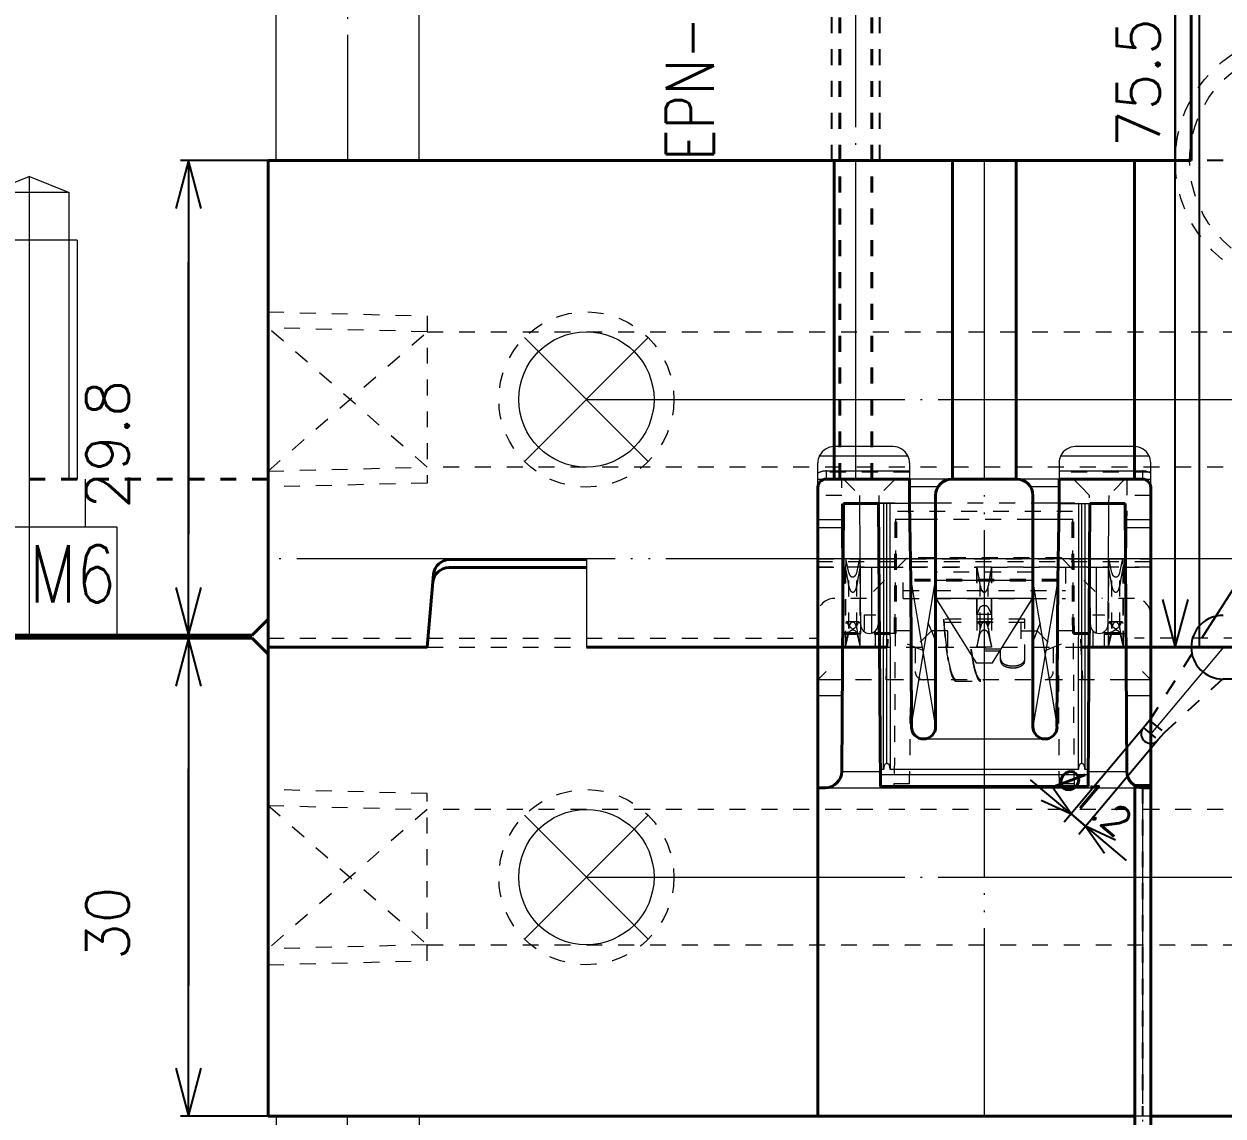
# Model space of a CAD drawing. Extents: x -178 to 604, y -587 to 345.
# Drawn here: x -80.3 to -5, y -430 to -361.4 of the extents above; entities that cross this region are included whole.
import ezdxf

# ---------------------------------------------------------------- set-up
doc = ezdxf.new("R2010")
doc.units = 0
doc.header["$MEASUREMENT"] = 0
for name, pattern in [('BORDER', [22, 20, -1, 0, -1]), ('DIVIDE', [23, 20, -1, 0, -1, 0, -1]), ('PHANTOM', [35, 30, -1, 1, -1, 1, -1]), ('STITCH', [2, 1, -1])]:
    doc.linetypes.add(name, pattern=pattern)
for name, color, linetype in [('1', 7, 'Continuous'), ('11', 7, 'Continuous'), ('12', 7, 'Continuous'), ('15', 7, 'Continuous'), ('20', 7, 'Continuous'), ('25', 7, 'Continuous'), ('3', 7, 'Continuous'), ('33', 7, 'Continuous'), ('4', 7, 'Continuous'), ('5', 7, 'Continuous'), ('6', 7, 'Continuous'), ('寸法線', 7, 'Continuous')]:
    doc.layers.add(name, color=color, linetype=linetype)
doc.styles.get("Standard").update_dxf_attribs({"font": 'txt', "bigfont": 'extfont'})
doc.dimstyles.new('VELDIM1', dxfattribs={"dimtxt": 2.69875, "dimasz": 3.000166, "dimexe": 0.5, "dimexo": 0.0625, "dimgap": 0.09, "dimtad": 0, "dimdec": 3, "dimdsep": 46, "dimtxsty": 'Standard', "dimcen": 0.09, "dimdle": 2, "dimadec": 0, "dimazin": 0, "dimtfac": 1, "dimtdec": 4, "dimtofl": 0, "dimtmove": 0, "dimatfit": 3, "dimfxl": 1, "dimtolj": 1, "dimtzin": 0, "dimarcsym": 0})
doc.dimstyles.new('VELDIM12', dxfattribs={"dimtxt": 1.799167, "dimasz": 2.00011, "dimexe": 0.666667, "dimexo": 0.0625, "dimgap": 0.09, "dimtad": 0, "dimdec": 3, "dimdsep": 46, "dimtxsty": 'Standard', "dimcen": 0.09, "dimdle": 3.333333, "dimadec": 0, "dimazin": 0, "dimtfac": 1, "dimtdec": 4, "dimtofl": 0, "dimtmove": 0, "dimatfit": 3, "dimfxl": 1, "dimtolj": 1, "dimtzin": 0, "dimarcsym": 0})
doc.dimstyles.new('VELDIM13', dxfattribs={"dimtxt": 2.69875, "dimasz": 3.000166, "dimexe": 1.25, "dimexo": 0.0625, "dimgap": 0.09, "dimtad": 0, "dimdec": 3, "dimdsep": 46, "dimtxsty": 'Standard', "dimcen": 0.09, "dimdle": 5, "dimadec": 0, "dimazin": 0, "dimtfac": 1, "dimtdec": 4, "dimtofl": 0, "dimtmove": 0, "dimatfit": 3, "dimfxl": 1, "dimtolj": 1, "dimtzin": 0, "dimarcsym": 0})
doc.dimstyles.new('VELDIM5', dxfattribs={"dimtxt": 2.69875, "dimasz": 3, "dimexe": 0.5, "dimexo": 0.0625, "dimgap": 0.09, "dimtad": 0, "dimdec": 3, "dimdsep": 46, "dimtxsty": 'Standard', "dimcen": 0.09, "dimdle": 3, "dimadec": 0, "dimazin": 0, "dimtfac": 1, "dimtdec": 4, "dimtofl": 0, "dimtmove": 0, "dimatfit": 3, "dimfxl": 1, "dimtolj": 1, "dimtzin": 0, "dimarcsym": 0})

# ---------------------------------------------------------------- blocks, each defined once
blk = doc.blocks.new('*D375')
at = {"color": 0}
for p, q in [((-10.005, -405.614), (-14.978, -411.542)), ((-9.085, -406.386), (-14.059, -412.313)), ((-14.55, -411.031), (-17.103, -408.888)), ((-14.55, -411.031), (-15.738, -409.335)), ((-16.426, -410.156), (-14.55, -411.031)), ((-13.631, -411.802), (-14.55, -411.031)), ((-14.55, -411.031), (-13.631, -411.802)), ((-14.55, -411.031), (-14.55, -411.031)), ((-13.631, -411.802), (-13.631, -411.802)), ((-13.631, -411.802), (-11.077, -413.945)), ((-11.754, -412.678), (-13.631, -411.802)), ((-13.631, -411.802), (-12.443, -413.499))]:
    blk.add_line(p, q, dxfattribs=at)
blk.add_text('%%c1.2', height=1.7992, rotation=320, dxfattribs=at).set_placement((-15.797, -409.135))
blk = doc.blocks.new('*D376')
at = {"color": 0}
for p, q in [((0.964, -388.543), (-1.135, -386.253)), ((-6.335, -400), (1.501, -387.7)), ((-1.998, -387.609), (0.964, -388.543)), ((-2.183, -399.955), (6.559, -391.944)), ((8.441, -394.288), (5.822, -392.619)), ((5.822, -392.619), (7.256, -395.375))]:
    blk.add_line(p, q, dxfattribs=at)
for start, end in [(49.23511, 57.5), (42.5, 50.76489)]:
    blk.add_arc((-12.089, -409.032), 24.293, start, end, dxfattribs=at)
blk.add_text('15%%d', height=2.6987, rotation=321.57456, dxfattribs=at).set_placement((0.366, -385.625))
blk = doc.blocks.new('CLUMP197')
at = {"layer": '6', "lineweight": 40}
for p, q in [((-24.699, -390.002), (-29.945, -390.002)), ((-24.699, -391.532), (-24.699, -390.002)), ((-22.04, -390.002), (-17.96, -390.002)), ((-10.055, -390.002), (-15.301, -390.002)), ((-15.301, -390.002), (-15.301, -391.532)), ((-30.455, -390.512), (-30.455, -409.382)), ((-9.545, -390.512), (-9.545, -409.382)), ((-28.849, -391.532), (-28.954, -408.368)), ((-28.849, -391.532), (-26.64, -391.532)), ((-26.64, -391.532), (-26.529, -409.299)), ((-24.699, -391.532), (-24.615, -396.34)), ((-23.06, -391.022), (-23.06, -405.568)), ((-16.94, -405.568), (-16.94, -391.022)), ((-15.3, -391.532), (-15.384, -396.34)), ((-13.36, -391.532), (-13.471, -409.299)), ((-13.36, -391.532), (-11.151, -391.532)), ((-11.151, -391.532), (-11.046, -408.368)), ((-24.615, -396.34), (-24.568, -405.572)), ((-15.385, -396.34), (-15.432, -405.572)), ((-29.974, -409.382), (-30.455, -409.382)), ((-26.529, -409.299), (-13.471, -409.299)), ((-9.545, -409.382), (-10.026, -409.382))]:
    blk.add_line(p, q, dxfattribs=at)
for centre, radius, start, end in [((-29.945, -390.512), 0.51, 90, 180), ((-22.04, -391.022), 1.02, 90, 180), ((-17.96, -391.022), 1.02, 0, 90), ((-10.055, -390.512), 0.51, 0, 90), ((-23.814, -405.568), 0.754, 180.29, 270), ((-23.814, -405.568), 0.754, 269.95309, 0), ((-16.186, -405.568), 0.754, 180, 270.06644), ((-16.185, -405.568), 0.754, 270, 359.71), ((-29.974, -408.362), 1.02, 270, 359.64), ((-10.026, -408.362), 1.02, 180.36, 270)]:
    blk.add_arc(centre, radius, start, end, dxfattribs=at)
blk = doc.blocks.new('CLUMP198')
at = {"layer": '4', "color": 4, "linetype": 'DIVIDE', "lineweight": 5}
for p, q in [((-30.352, -388.535), (-24.802, -388.535)), ((-15.198, -388.535), (-9.648, -388.535)), ((15.116, -388.396), (9.73, -388.396)), ((30.27, -388.396), (24.884, -388.396)), ((-29.945, -389.492), (-24.699, -389.492)), ((-29.945, -389.492), (-29.945, -390.002)), ((-15.301, -389.492), (-10.055, -389.492)), ((-10.055, -389.492), (-10.055, -390.002)), ((-24.699, -390.476), (-22.902, -390.476)), ((-17.098, -390.476), (-15.301, -390.476)), ((-26.12, -407.852), (-26.12, -391.532)), ((-13.88, -407.852), (-13.88, -391.532)), ((12.183, -391.022), (9.545, -391.022)), ((26.616, -391.022), (13.384, -391.022)), ((30.455, -391.022), (27.817, -391.022)), ((-28.944, -392.556), (-30.455, -392.556)), ((-9.545, -392.556), (-11.056, -392.556)), ((25.355, -395.459), (14.645, -395.459)), ((-27.061, -399.671), (-27.061, -395.536)), ((-12.939, -399.671), (-12.939, -395.536)), ((11.487, -397.499), (11.487, -396.703)), ((11.989, -397.499), (11.989, -396.703)), ((28.011, -397.499), (28.011, -396.703)), ((28.513, -397.499), (28.513, -396.703)), ((10.055, -397.636), (10.055, -402.089)), ((29.945, -397.636), (29.945, -402.089)), ((16.474, -399.029), (15.155, -400.348)), ((17.705, -399.029), (16.474, -399.029)), ((16.685, -399.539), (16.474, -399.029)), ((22.295, -399.029), (23.527, -399.029)), ((23.315, -399.539), (23.527, -399.029)), ((23.527, -399.029), (24.845, -400.347)), ((16.685, -399.539), (16.897, -400.049)), ((23.315, -399.539), (23.104, -400.049)), ((15.155, -400.559), (10.055, -400.559)), ((15.155, -400.348), (15.155, -402.089)), ((15.664, -400.559), (15.155, -400.348)), ((16.175, -400.771), (15.665, -400.559)), ((16.897, -400.049), (16.175, -400.771)), ((16.175, -402.599), (16.175, -400.771)), ((17.705, -400.049), (16.897, -400.049)), ((23.104, -400.049), (22.295, -400.049)), ((23.825, -400.77), (23.104, -400.049)), ((24.335, -400.558), (23.825, -400.77)), ((23.825, -400.77), (23.825, -402.599)), ((24.845, -400.347), (24.335, -400.558)), ((24.845, -400.347), (24.845, -402.089)), ((29.945, -400.559), (24.845, -400.559)), ((9.545, -402.599), (10.055, -402.089)), ((24.335, -402.089), (10.055, -402.089)), ((24.335, -402.089), (24.845, -402.089)), ((29.945, -402.089), (24.845, -402.089)), ((30.455, -402.599), (29.945, -402.089)), ((20.005, -402.701), (20.005, -402.599)), ((20.214, -402.701), (20.214, -402.599)), ((-28.925, -403.619), (-30.455, -403.619)), ((-9.545, -403.619), (-11.075, -403.619)), ((9.545, -403.619), (30.455, -403.619)), ((-23.814, -406.322), (-16.186, -406.322)), ((-28.954, -408.368), (-26.534, -408.368)), ((-13.467, -408.564), (-26.533, -408.564)), ((-13.466, -408.368), (-11.046, -408.368))]:
    blk.add_line(p, q, dxfattribs=at)
for centre, radius, start, end in [((-29.945, -390.512), 1.02, 90, 120), ((-10.055, -390.512), 1.02, 60, 90), ((15.479, -402.089), 0.324, 180, 235.02315), ((24.516, -402.087), 0.329, 304.52284, 359.67887), ((15.994, -401.353), 1.222, 235.02315, 250.75739), ((16.101, -401.046), 1.547, 250.75739, 261.74265), ((16.175, -400.538), 2.061, 261.74265, 270), ((23.816, -400.452), 2.147, 270.22942, 278.00409), ((23.899, -401.041), 1.552, 278.00409, 288.74604), ((23.999, -401.336), 1.24, 288.74604, 304.52284)]:
    blk.add_arc(centre, radius, start, end, dxfattribs=at)
blk = doc.blocks.new('CLUMP214')
at = {"layer": '11', "linetype": 'DIVIDE', "lineweight": 5}
for p, q in [((-83.5, -390), (-83.5, -393)), ((-76.5, -390), (-76.5, -393)), ((-85.5, -393), (-74.5, -393)), ((-85.5, -400), (-85.5, -393)), ((-74.5, -393), (-74.5, -400))]:
    blk.add_line(p, q, dxfattribs=at)
at = {"layer": '11', "color": 5, "linetype": 'BORDER', "lineweight": 5}
blk.add_line((-80, -400), (-80, -390), dxfattribs=at)
blk = doc.blocks.new('*D428')
at = {"color": 0}
for p, q in [((-70, -370), (-70.804, -373)), ((-65, -370), (-70.5, -370)), ((-70, -370), (-70, -376.347)), ((-70, -370), (-70, -393.453)), ((-70, -370), (-70, -372)), ((-69.196, -373), (-70, -370)), ((-70, -399.8), (-70, -376.347)), ((-70, -399.8), (-70, -393.453)), ((-70.804, -396.8), (-70, -399.8)), ((-70, -399.8), (-69.196, -396.8)), ((-70, -399.8), (-70, -397.8)), ((-70, -399.8), (-70, -399.8))]:
    blk.add_line(p, q, dxfattribs=at)
blk.add_text('29.8', height=2.6987, rotation=90, dxfattribs=at).set_placement((-73.741, -391.866))
blk = doc.blocks.new('*D552')
at = {"color": 0}
for p, q in [((-70, -400), (-70.804, -403)), ((-70, -400), (-70, -400)), ((-70, -400), (-70, -408.198)), ((-70, -400), (-70, -421.802)), ((-70, -400), (-70, -402)), ((-69.196, -403), (-70, -400)), ((-70, -430), (-70, -408.198)), ((-70, -430), (-70, -421.802)), ((-70.804, -427), (-70, -430)), ((-70, -430), (-69.196, -427)), ((-70, -430), (-70, -428)), ((-65, -430), (-70.5, -430))]:
    blk.add_line(p, q, dxfattribs=at)
blk.add_text('30', height=2.6987, rotation=90, dxfattribs=at).set_placement((-73.741, -420.214))
blk = doc.blocks.new('CLUMP415')
at = {"layer": '11', "linetype": 'STITCH', "lineweight": 13}
blk.add_circle((0, -370), 8, dxfattribs=at)
at = {"layer": '11', "color": 5, "linetype": 'STITCH', "lineweight": 5}
blk.add_circle((0, -370), 7.1, dxfattribs=at)
blk = doc.blocks.new('*D778')
at = {"color": 0}
for p, q in [((-8, -325), (-8.804, -328)), ((-8, -325), (-8, -325)), ((-8, -325), (-8, -359.252)), ((-8, -325), (-8, -370.748)), ((-8, -325), (-8, -328)), ((-7.196, -328), (-8, -325)), ((-8, -400.559), (-8, -359.252)), ((-8, -400.559), (-8, -370.748)), ((-8.804, -397.559), (-8, -400.559)), ((-8, -400.559), (-8, -397.559)), ((-8, -400.559), (-7.196, -397.559)), ((-8, -400.559), (-8, -400.559))]:
    blk.add_line(p, q, dxfattribs=at)
blk.add_text('75.56', height=2.6987, rotation=90, dxfattribs=at).set_placement((-8.976, -369.16))
blk = doc.blocks.new('CLUMP422')
at = {"layer": '11', "linetype": 'DIVIDE', "lineweight": 5}
for p, q in [((-80, -371), (-82.5, -372)), ((-80, -371), (-77.5, -372)), ((-77.5, -372), (-82.5, -372)), ((-83, -375), (-83, -390)), ((-77, -375), (-83, -375)), ((-77, -375), (-77, -390))]:
    blk.add_line(p, q, dxfattribs=at)
at = {"layer": '11', "color": 5, "linetype": 'BORDER', "lineweight": 5}
blk.add_line((-80, -390), (-80, -371), dxfattribs=at)
at = {"layer": '11', "color": 5, "linetype": 'DIVIDE', "lineweight": 5}
for p, q in [((-82.5, -390), (-82.5, -372)), ((-77.5, -390), (-77.5, -372))]:
    blk.add_line(p, q, dxfattribs=at)
blk = doc.blocks.new('CLUMP454')
at = {"layer": '12', "linetype": 'STITCH', "lineweight": 13}
for p, q in [((-55, -409.75), (-65, -409.5)), ((-65, -409.5), (-65, -410.5)), ((-55, -420.25), (-55, -409.75)), ((-65, -410.5), (-55, -419.25)), ((-65, -410.5), (-55, -410.75)), ((-55, -410.75), (-65, -419.5)), ((-55, -419.25), (-65, -419.5)), ((-65, -419.5), (-65, -420.5)), ((-65, -420.5), (-55, -420.25))]:
    blk.add_line(p, q, dxfattribs=at)
blk = doc.blocks.new('CLUMP453')
at = {"layer": '12', "linetype": 'STITCH', "lineweight": 13}
blk.add_blockref('CLUMP454', (0, 0), dxfattribs=at)
blk = doc.blocks.new('CLUMP455')
at = {"layer": '12', "color": 5, "linetype": 'BORDER', "lineweight": 5}
for p, q in [((-41.111, -418.889), (-48.889, -411.111)), ((-41.111, -411.111), (-48.889, -418.889))]:
    blk.add_line(p, q, dxfattribs=at)
at = {"layer": '12', "linetype": 'STITCH', "lineweight": 13}
blk.add_circle((-45, -415), 5.5, dxfattribs=at)
at = {"layer": '12', "lineweight": 13}
blk.add_circle((-45, -415), 4.25, dxfattribs=at)
blk = doc.blocks.new('CLUMP457')
at = {"layer": '11', "linetype": 'DIVIDE', "lineweight": 5}
for p, q in [((-67.5, -348.5), (-67.5, -340)), ((-52.5, -340), (-52.5, -348.5)), ((-52.5, -348.5), (-67.5, -348.5)), ((-64.5, -370), (-64.5, -348.5)), ((-55.5, -370), (-55.5, -348.5))]:
    blk.add_line(p, q, dxfattribs=at)
at = {"layer": '11', "color": 5, "linetype": 'BORDER', "lineweight": 5}
blk.add_line((-60, -340), (-60, -370), dxfattribs=at)
blk = doc.blocks.new('CLUMP458')
at = {"layer": '11', "linetype": 'DIVIDE', "lineweight": 5}
for p, q in [((-64.5, -430), (-64.5, -481.5)), ((-55.5, -430), (-55.5, -481.5)), ((-67.5, -481.5), (-67.5, -490)), ((-52.5, -481.5), (-67.5, -481.5)), ((-52.5, -490), (-52.5, -481.5))]:
    blk.add_line(p, q, dxfattribs=at)
at = {"layer": '11', "color": 5, "linetype": 'BORDER', "lineweight": 5}
blk.add_line((-60, -490), (-60, -430), dxfattribs=at)
blk = doc.blocks.new('CLUMP460')
at = {"layer": '12', "linetype": 'STITCH', "lineweight": 13}
for p, q in [((-65, -380.5), (-65, -379.5)), ((-65, -379.5), (-55, -379.75)), ((-55, -379.75), (-55, -390.25)), ((-55, -389.25), (-65, -380.5)), ((-55, -380.75), (-65, -380.5)), ((-65, -389.5), (-55, -380.75)), ((-65, -389.5), (-55, -389.25)), ((-65, -390.5), (-65, -389.5)), ((-55, -390.25), (-65, -390.5))]:
    blk.add_line(p, q, dxfattribs=at)
blk = doc.blocks.new('CLUMP459')
at = {"layer": '12', "linetype": 'STITCH', "lineweight": 13}
blk.add_blockref('CLUMP460', (0, 0), dxfattribs=at)
blk = doc.blocks.new('CLUMP461')
at = {"layer": '12', "color": 5, "linetype": 'BORDER', "lineweight": 5}
for p, q in [((-41.111, -381.111), (-48.889, -388.889)), ((-41.111, -388.889), (-48.889, -381.111))]:
    blk.add_line(p, q, dxfattribs=at)
at = {"layer": '12', "linetype": 'STITCH', "lineweight": 13}
blk.add_circle((-45, -385), 5.5, dxfattribs=at)
at = {"layer": '12', "lineweight": 13}
blk.add_circle((-45, -385), 4.25, dxfattribs=at)

msp = doc.modelspace()

# ---------------------------------------------------------------- linework, layer by layer
at = {"layer": '1', "color": 1, "linetype": 'DIVIDE', "lineweight": 13}
for p, q in [((-20, -370), (-20, -395)), ((-20, -395), (-65, -395)), ((0, -395), (-20, -395)), ((-20, -395), (-20, -430))]:
    msp.add_line(p, q, dxfattribs=at)
at = {"layer": '11', "lineweight": 25}
msp.add_line((-6.5, -325), (-6.5, -400.559), dxfattribs=at)
at = {"layer": '12', "linetype": 'STITCH', "lineweight": 13}
for p, q in [((-55, -380.75), (25, -380.75)), ((25, -389.25), (-55, -389.25)), ((23, -410.75), (-55, -410.75)), ((-55, -419.25), (23, -419.25))]:
    msp.add_line(p, q, dxfattribs=at)
at = {"layer": '12', "color": 5, "linetype": 'BORDER', "lineweight": 5}
for p, q in [((-45, -385), (22, -385)), ((-45, -415), (20, -415))]:
    msp.add_line(p, q, dxfattribs=at)
at = {"layer": '15', "color": 5, "linetype": 'BORDER', "lineweight": 5}
for p, q in [((-28.0702, -390.002), (-28.0702, -320)), ((-10.05, -409.2398), (-10.05, -530))]:
    msp.add_line(p, q, dxfattribs=at)
at = {"layer": '15', "linetype": 'STITCH', "lineweight": 40}
for p, q in [((-29.0702, -390.002), (-29.0702, -324)), ((-27.0702, -390.002), (-27.0702, -324))]:
    msp.add_line(p, q, dxfattribs=at)
at = {"layer": '15', "lineweight": 40}
msp.add_line((-29.0702, -390.002), (-27.0702, -390.002), dxfattribs=at)
at = {"layer": '15', "color": 5, "lineweight": 40}
for p, q in [((-9.545, -409.2398), (-10.545, -409.2398)), ((-10.545, -409.2398), (-10.545, -430)), ((-10.545, -430), (-10.545, -480)), ((-9.545, -430), (-9.545, -480))]:
    msp.add_line(p, q, dxfattribs=at)
at = {"layer": '20', "linetype": 'STITCH', "lineweight": 25}
for p, q in [((-29.5702, -370), (-29.5702, -341)), ((-26.5702, -370), (-26.5702, -341)), ((7, -370), (-7, -370))]:
    msp.add_line(p, q, dxfattribs=at)
at = {"layer": '20', "lineweight": 40}
for p, q in [((-7, -346.5), (-7, -370)), ((-66, -399.8), (-65, -398.8)), ((-123, -399.8), (-66, -399.8))]:
    msp.add_line(p, q, dxfattribs=at)
at = {"layer": '20', "linetype": 'STITCH', "lineweight": 40}
msp.add_line((-65, -390), (-115, -390), dxfattribs=at)
at = {"layer": '25', "lineweight": 40}
for p in [(-123, -400), (-65, -401)]:
    msp.add_line(p, (-66, -400), dxfattribs=at)
at = {"layer": '25', "linetype": 'STITCH', "lineweight": 13}
for p, q in [((-65, -400), (-30.455, -400)), ((10.055, -400), (-10.565, -400))]:
    msp.add_line(p, q, dxfattribs=at)
at = {"layer": '3', "lineweight": 13}
for p, q in [((-25.719, -387.962), (-29.435, -387.962)), ((-10.565, -387.962), (-14.281, -387.962)), ((-30.3517, -388.5348), (-30.3489, -388.529)), ((-24.8023, -388.5348), (-24.8051, -388.529)), ((-15.1977, -388.5348), (-15.1949, -388.529)), ((-9.6483, -388.5348), (-9.6511, -388.529)), ((-30.455, -390.512), (-30.455, -388.982)), ((-24.699, -388.982), (-24.699, -390.002)), ((-15.3007, -388.9591), (-15.3007, -390.002)), ((-9.545, -390.512), (-9.545, -388.982)), ((-22.04, -390.002), (-24.699, -390.002)), ((-15.3007, -390.002), (-17.96, -390.002)), ((-27.7622, -399.692), (-27.8135, -391.532)), ((-24.699, -391.532), (-26.6403, -391.532)), ((-26.324, -408.2362), (-26.308, -391.532)), ((-25.932, -391.532), (-25.916, -408.2362)), ((-24.699, -391.4996), (-23.06, -391.4996)), ((-16.94, -391.4996), (-15.3007, -391.4996)), ((-15.3007, -391.532), (-13.3597, -391.532)), ((-14.084, -408.2362), (-14.068, -391.532)), ((-13.692, -391.532), (-13.676, -408.2362)), ((-12.1865, -391.532), (-12.2378, -399.692)), ((-28.9413, -393.062), (-30.455, -393.062)), ((-28.8998, -399.667), (-28.9445, -392.5565)), ((-26.63, -393.1735), (-26.6709, -399.692)), ((-23.06, -392.5487), (-24.6815, -392.5487)), ((-15.3182, -392.5487), (-16.94, -392.5487)), ((-13.3291, -399.692), (-13.37, -393.1735)), ((-11.0555, -392.5565), (-11.1002, -399.667)), ((-9.545, -393.062), (-11.0587, -393.062)), ((-27.7917, -395), (-26.6414, -395)), ((-13.3586, -395), (-12.2083, -395)), ((-27.7883, -395.5359), (-26.6448, -395.5359)), ((-13.3552, -395.5359), (-12.2117, -395.5359)), ((-23.06, -396.3399), (-16.94, -396.3399)), ((-23.06, -397.4618), (-20.51, -401.5417)), ((-23.0489, -397.4796), (-16.9511, -397.4796)), ((-19.49, -401.5417), (-16.94, -397.4618)), ((-28.8996, -399.692), (-27.7622, -399.692)), ((-27.2199, -399.692), (-27.2132, -399.692)), ((-26.589, -399.692), (-26.6709, -399.692)), ((-13.3291, -399.692), (-13.411, -399.692)), ((-12.7868, -399.692), (-12.7801, -399.692)), ((-12.2378, -399.692), (-11.1004, -399.692)), ((-30.455, -400.559), (-28.9054, -400.559)), ((-11.0946, -400.559), (-9.545, -400.559)), ((-20.51, -401.5417), (-19.49, -401.5417)), ((-28.9182, -402.599), (-30.455, -402.599)), ((-9.545, -402.599), (-11.0818, -402.599)), ((-26.324, -408.2362), (-26.5353, -408.2362)), ((-26.1445, -407.855), (-26.1476, -407.8559)), ((-26.1261, -407.8522), (-26.1445, -407.855)), ((-26.12, -407.852), (-26.1261, -407.8522)), ((-26.12, -407.852), (-26.0943, -407.855)), ((-26.0943, -407.855), (-26.0912, -407.8558)), ((-14.084, -408.2362), (-25.916, -408.2362)), ((-13.8983, -407.8537), (-13.9107, -407.8568)), ((-13.8891, -407.8524), (-13.8983, -407.8537)), ((-13.8861, -407.8522), (-13.8891, -407.8524)), ((-13.88, -407.852), (-13.8861, -407.8522)), ((-13.88, -407.852), (-13.848, -407.8567)), ((-13.4647, -408.2362), (-13.676, -408.2362)), ((-13.4719, -409.382), (-13.4667, -408.5644)), ((-29.9744, -409.382), (-10.0256, -409.382)), ((-26.5281, -409.382), (-26.5286, -409.3101)), ((-25.6609, -409.382), (-25.66, -409.3017)), ((-14.3389, -409.382), (-14.3394, -409.3013))]:
    msp.add_line(p, q, dxfattribs=at)
for centre, radius, start, end in [((-29.435, -388.982), 1.02, 90, 153.630843), ((-25.7205, -388.9844), 1.0224, 26.450954, 89.918296), ((-14.281, -388.982), 1.02, 90, 153.630843), ((-10.5663, -388.9842), 1.0222, 26.444078, 89.925178), ((-29.435, -388.982), 1.02, 153.995228, 180), ((-25.719, -388.982), 1.02, 0, 26.004772), ((-14.281, -388.982), 1.02, 153.995228, 178.713686), ((-10.565, -388.982), 1.02, 0, 26.004772), ((-27.2198, -399.1462), 0.5458, 180.370687, 269.989313), ((-27.2133, -399.1462), 0.5458, 270.011266, 359.628734), ((-12.7867, -399.1462), 0.5458, 180.370687, 269.989313), ((-12.7802, -399.1462), 0.5458, 270.011266, 359.628734), ((-25.2897, -408.2523), 1.0344, 177.672611, 179.110861), ((-25.6617, -408.2371), 0.6621, 175.425798, 177.672611), ((-25.4684, -408.2526), 0.856, 161.583444, 175.425798), ((-26.0956, -408.0438), 0.195, 105.468905, 161.583444), ((-26.1403, -408.0382), 0.1889, 19.310308, 74.922835), ((-26.7401, -408.2484), 0.8244, 5.531607, 19.310308), ((-26.5999, -408.2348), 0.6836, 2.707016, 5.531607), ((-26.9614, -408.2519), 1.0455, 0.85996, 2.707016), ((-12.9723, -408.2535), 1.1118, 177.978714, 179.110862), ((-13.4255, -408.2375), 0.6583, 176.066918, 177.978714), ((-13.2182, -408.2517), 0.8661, 162.243027, 176.066918), ((-13.8516, -408.0489), 0.201, 107.080311, 162.243027), ((-13.904, -408.0431), 0.1946, 18.643258, 73.276622), ((-14.5121, -408.2483), 0.8363, 4.934519, 18.643258), ((-14.3644, -408.2355), 0.6882, 2.438649, 4.934519), ((-14.764, -408.2525), 1.0881, 0.85996, 2.438649)]:
    msp.add_arc(centre, radius, start, end, dxfattribs=at)
at = {"layer": '33', "linetype": 'STITCH', "lineweight": 13}
for p, q in [((-24.699, -389.5671), (-30.455, -389.5671)), ((-30.455, -390.002), (-29.945, -390.002)), ((-28.9445, -392.552), (-28.9605, -390.002)), ((-28.8367, -390.002), (-27.8167, -391.022)), ((-25.5966, -390.0022), (-26.6165, -391.022)), ((-9.545, -389.5671), (-15.3007, -389.5671)), ((-14.4034, -390.002), (-13.9291, -390.4765)), ((-11.1633, -390.002), (-12.1833, -391.022)), ((-11.0395, -390.002), (-11.0561, -392.6521)), ((-10.055, -390.002), (-9.545, -390.002)), ((-13.9291, -390.4765), (-13.3835, -391.022)), ((-28.9541, -391.022), (-30.455, -391.022)), ((-27.8135, -391.532), (-27.8167, -391.022)), ((-26.6165, -391.022), (-26.63, -393.1735)), ((-26.6195, -391.4996), (-24.699, -391.4996)), ((-23.06, -391.4996), (-16.94, -391.4996)), ((-15.3007, -391.4996), (-13.3805, -391.4996)), ((-13.37, -393.1735), (-13.3835, -391.022)), ((-12.1833, -391.022), (-12.1865, -391.532)), ((-9.545, -391.022), (-11.0459, -391.022)), ((-25.5987, -399.4923), (-25.5519, -392.042)), ((-14.4478, -392.042), (-25.5519, -392.042)), ((-14.401, -399.4927), (-14.4478, -392.042)), ((-24.6815, -392.5487), (-25.5551, -392.5487)), ((-16.94, -392.5487), (-23.06, -392.5487)), ((-14.4446, -392.5487), (-15.3182, -392.5487)), ((-30.455, -395), (-27.7917, -395)), ((-9.545, -395.204), (-30.455, -395.204)), ((-28.7087, -394.9786), (-28.7209, -395.7522)), ((-28.5131, -395.8842), (-28.7087, -394.9786)), ((-28.7087, -394.9786), (-27.815, -394.9786)), ((-28.0106, -395.8842), (-27.815, -394.9786)), ((-27.815, -394.9786), (-27.803, -395.7479)), ((-24.8454, -394.949), (-27.3954, -397.499)), ((-26.6414, -395), (-13.3586, -395)), ((-15.1552, -394.949), (-24.8457, -394.949)), ((-15.1554, -394.949), (-12.6054, -397.499)), ((-12.2083, -395), (-9.545, -395)), ((-12.1847, -394.9786), (-12.1969, -395.7522)), ((-11.9891, -395.8842), (-12.1847, -394.9786)), ((-12.1847, -394.9786), (-11.291, -394.9786)), ((-11.4866, -395.8842), (-11.291, -394.9786)), ((-11.291, -394.9786), (-11.2791, -395.7441)), ((-30.455, -395.5359), (-28.7209, -395.5359)), ((-9.545, -395.5406), (-30.455, -395.5406)), ((-28.721, -395.5359), (-28.721, -400.559)), ((-28.7209, -400.559), (-28.7209, -395.5358)), ((-28.5131, -399.3773), (-28.5131, -395.8842)), ((-28.0106, -399.3773), (-28.0106, -395.8842)), ((-27.803, -395.7522), (-27.803, -395.7479)), ((-27.803, -400.559), (-27.803, -395.769)), ((-27.8029, -395.5359), (-27.7883, -395.5359)), ((-27.8029, -395.5359), (-27.8029, -395.7322)), ((-27.8029, -400.559), (-27.8029, -395.7522)), ((-26.6448, -395.5359), (-20.4589, -395.5359)), ((-25.1, -395.5506), (-25.447, -395.5506)), ((-25.1, -397.499), (-25.1, -395.5506)), ((-16.94, -395.8511), (-23.06, -395.8511)), ((-20.459, -395.5359), (-20.459, -398.5003)), ((-20.4589, -398.4996), (-20.4589, -395.5359)), ((-19.541, -395.5359), (-13.3552, -395.5359)), ((-19.541, -398.4976), (-19.541, -395.5359)), ((-19.5409, -395.5359), (-19.5409, -398.5003)), ((-14.5538, -395.5506), (-14.9, -395.5506)), ((-14.9, -395.5506), (-14.9, -397.499)), ((-12.2117, -395.5359), (-12.1969, -395.5359)), ((-12.197, -395.7356), (-12.197, -395.5359)), ((-12.197, -395.7522), (-12.197, -399.743)), ((-11.9891, -399.3773), (-11.9891, -395.8842)), ((-11.9891, -395.8842), (-11.9342, -396.0241)), ((-11.5338, -396.0115), (-11.4866, -395.8842)), ((-11.4866, -399.3773), (-11.4866, -395.8842)), ((-11.2789, -395.7522), (-11.2791, -395.7441)), ((-11.2791, -400.559), (-11.2791, -395.7522)), ((-11.279, -395.5359), (-11.279, -400.559)), ((-11.2789, -395.5359), (-9.545, -395.5359)), ((-11.2789, -400.5349), (-11.2789, -395.5359)), ((-25.1, -396.989), (-14.9, -396.989)), ((-24.615, -396.3399), (-24.6918, -408.5644)), ((-20.2511, -399.3773), (-20.2511, -396.7026)), ((-19.7486, -399.3773), (-19.7486, -396.7026)), ((-15.3847, -396.3399), (-15.3044, -409.1232)), ((-27.3954, -397.499), (-29.435, -397.499)), ((-25.1, -397.499), (-14.9, -397.499)), ((-23.06, -397.4796), (-20.51, -401.5417)), ((-19.9388, -397.0879), (-19.9236, -397.078)), ((-19.9236, -397.078), (-19.8935, -397.0513)), ((-19.8935, -397.0513), (-19.8786, -397.0346)), ((-19.49, -401.5417), (-16.94, -397.4796)), ((-10.565, -397.499), (-12.6054, -397.499)), ((-11.6315, -397.0513), (-11.6166, -397.0346)), ((-27.5479, -398.519), (-26.8339, -398.519)), ((-27.5479, -398.519), (-27.5479, -400.559)), ((-26.8339, -400.559), (-26.8339, -398.519)), ((-20.4589, -398.5124), (-20.4543, -398.4849)), ((-20.4589, -398.5124), (-20.4589, -400.559)), ((-20.4543, -398.4849), (-20.2511, -398.052)), ((-20.4543, -398.4849), (-19.5454, -398.4849)), ((-20.2511, -398.052), (-20.2498, -398.0493)), ((-20.2498, -398.0493), (-20.247, -398.0442)), ((-20.247, -398.0442), (-20.2403, -398.0344)), ((-20.2403, -398.0344), (-20.2385, -398.032)), ((-20.2385, -398.032), (-20.1866, -397.9914)), ((-20.1866, -397.9914), (-20.1788, -397.9874)), ((-20.1788, -397.9874), (-20.1762, -397.9862)), ((-20.1762, -397.9862), (-20.1658, -397.9815)), ((-20.1658, -397.9815), (-20.1632, -397.9805)), ((-19.8391, -397.9794), (-19.834, -397.9815)), ((-19.834, -397.9815), (-19.8288, -397.9838)), ((-19.8288, -397.9838), (-19.8236, -397.9862)), ((-19.8236, -397.9862), (-19.8028, -397.9972)), ((-19.8028, -397.9972), (-19.7543, -398.0417)), ((-19.7543, -398.0417), (-19.7486, -398.052)), ((-19.5454, -398.4849), (-19.7486, -398.052)), ((-19.5409, -398.5124), (-19.5454, -398.4849)), ((-19.5409, -398.5124), (-19.5409, -400.559)), ((-13.1659, -398.519), (-12.4519, -398.519)), ((-13.1659, -400.559), (-13.1659, -398.519)), ((-12.4519, -400.559), (-12.4519, -398.519)), ((-28.6534, -398.958), (-28.721, -399.0695)), ((-27.8735, -398.9574), (-28.6506, -398.9574)), ((-28.638, -398.965), (-28.6503, -398.9575)), ((-28.5133, -399.1879), (-28.638, -398.965)), ((-28.0107, -399.1879), (-27.886, -398.965)), ((-27.886, -398.965), (-27.8516, -398.9719)), ((-27.8516, -398.9719), (-27.8136, -399.0425)), ((-27.8136, -399.0425), (-27.803, -399.0695)), ((-23.3154, -399.539), (-23.5267, -399.029)), ((-22.5496, -398.8021), (-22.4917, -399.5308)), ((-22.5495, -399.002), (-22.5495, -398.8021)), ((-17.4495, -398.8021), (-22.5495, -398.8021)), ((-17.4495, -399.002), (-22.5495, -399.002)), ((-22.2954, -400.559), (-22.2954, -399.029)), ((-20.3914, -398.958), (-20.459, -399.0695)), ((-19.6115, -398.9574), (-20.3886, -398.9574)), ((-20.376, -398.965), (-20.3883, -398.9575)), ((-20.2513, -399.1879), (-20.376, -398.965)), ((-19.7487, -399.1879), (-19.624, -398.965)), ((-19.624, -398.965), (-19.6018, -398.9606)), ((-19.6018, -398.9606), (-19.5857, -398.9768)), ((-19.5857, -398.9768), (-19.549, -399.0489)), ((-19.549, -399.0489), (-19.5437, -399.0624)), ((-19.5437, -399.0624), (-19.541, -399.0695)), ((-17.7054, -399.029), (-17.7054, -400.559)), ((-17.4495, -401.3991), (-17.4495, -398.8021)), ((-16.6854, -399.539), (-16.4742, -399.029)), ((-12.1294, -398.958), (-12.197, -399.0695)), ((-11.3495, -398.9574), (-12.1266, -398.9574)), ((-12.114, -398.965), (-12.1263, -398.9575)), ((-11.9893, -399.1879), (-12.114, -398.965)), ((-11.4867, -399.1879), (-11.362, -398.965)), ((-11.362, -398.965), (-11.3538, -398.9581)), ((-11.3538, -398.9581), (-11.3525, -398.9578)), ((-11.3525, -398.9578), (-11.3513, -398.9575)), ((-11.3513, -398.9575), (-11.3365, -398.9629)), ((-11.3365, -398.9629), (-11.3276, -398.9719)), ((-11.3276, -398.9719), (-11.3257, -398.9742)), ((-11.3257, -398.9742), (-11.3155, -398.9892)), ((-11.3155, -398.9892), (-11.3134, -398.9929)), ((-11.3134, -398.9929), (-11.3067, -399.0052)), ((-11.3067, -399.0052), (-11.2896, -399.0425)), ((-11.2896, -399.0425), (-11.287, -399.0489)), ((-11.287, -399.0489), (-11.279, -399.0695)), ((-28.721, -400.559), (-28.5133, -399.6864)), ((-28.0107, -399.6864), (-27.803, -400.559)), ((-25.6, -399.692), (-26.589, -399.692)), ((-25.5988, -399.4997), (-25.6592, -409.1232)), ((-25.5988, -399.4997), (-24.6349, -399.4997)), ((-23.3154, -399.539), (-24.3349, -400.5584)), ((-22.2954, -399.539), (-23.3154, -399.539)), ((-23.3154, -399.539), (-23.1042, -400.049)), ((-22.4917, -399.5308), (-22.4811, -399.6458)), ((-22.4811, -399.6458), (-22.4658, -399.8054)), ((-22.4658, -399.8054), (-22.4613, -399.8506)), ((-22.4613, -399.8506), (-22.4544, -399.9181)), ((-22.4544, -399.9181), (-22.289, -401.182)), ((-20.459, -400.559), (-20.2513, -399.6864)), ((-19.7487, -399.6864), (-19.541, -400.559)), ((-17.7054, -399.539), (-16.6854, -399.539)), ((-16.6854, -399.539), (-16.8967, -400.049)), ((-16.6854, -399.539), (-15.6649, -400.5595)), ((-15.3649, -399.4997), (-14.401, -399.4997)), ((-14.3394, -409.3013), (-14.401, -399.4997)), ((-13.411, -399.692), (-14.3998, -399.692)), ((-12.1971, -400.559), (-12.1971, -399.743)), ((-12.197, -400.559), (-11.9893, -399.6864)), ((-12.197, -400.559), (-12.197, -399.7614)), ((-12.1969, -399.7669), (-12.1969, -400.535)), ((-11.4867, -399.6864), (-11.279, -400.559)), ((-28.9054, -400.559), (-11.0946, -400.559)), ((-28.721, -400.5349), (-27.8029, -400.5349)), ((-28.7209, -400.5416), (-27.8029, -400.5416)), ((-26.1711, -402.599), (-26.0374, -400.049)), ((-24.8449, -400.3472), (-24.3349, -400.5584)), ((-24.3349, -400.5584), (-23.8249, -400.7697)), ((-24.3349, -400.5584), (-24.3349, -402.089)), ((-18.9795, -400.6787), (-20.824, -400.6787)), ((-20.824, -400.6787), (-20.7428, -401.213)), ((-20.824, -400.8145), (-20.824, -400.6787)), ((-20.459, -400.5349), (-19.5409, -400.5349)), ((-20.4589, -400.5416), (-19.5409, -400.5416)), ((-18.9795, -401.3991), (-18.9795, -400.6787)), ((-16.1749, -400.7708), (-15.6649, -400.559)), ((-15.6649, -400.559), (-15.6649, -402.089)), ((-15.6636, -400.559), (-15.1549, -400.3483)), ((-13.9626, -400.049), (-13.8289, -402.599)), ((-12.1971, -400.5416), (-11.2791, -400.5416)), ((-12.197, -400.5349), (-11.2789, -400.5349)), ((-22.289, -401.182), (-22.2796, -401.2372)), ((-22.2796, -401.2372), (-22.2732, -401.2737)), ((-22.2732, -401.2737), (-22.27, -401.2917)), ((-22.27, -401.2917), (-22.2668, -401.3097)), ((-22.2668, -401.3097), (-22.2604, -401.3454)), ((-22.2604, -401.3454), (-22.2506, -401.3982)), ((-22.2506, -401.3982), (-22.2473, -401.4157)), ((-22.2473, -401.4157), (-22.2239, -401.5349)), ((-22.2239, -401.5349), (-22.2205, -401.5516)), ((-18.9795, -400.8145), (-20.824, -400.8145)), ((-20.7428, -401.213), (-20.7402, -401.2279)), ((-20.7402, -401.2279), (-20.7324, -401.2724)), ((-20.7324, -401.2724), (-20.7298, -401.2871)), ((-18.9795, -401.276), (-18.9791, -401.2942)), ((-18.9791, -401.2942), (-18.9754, -401.3299)), ((-18.9754, -401.3299), (-18.9695, -401.3588)), ((-18.9695, -401.3588), (-18.945, -401.4253)), ((-18.945, -401.4253), (-18.9423, -401.4306)), ((-18.9423, -401.4306), (-18.9015, -401.493)), ((-17.4988, -401.572), (-17.4759, -401.528)), ((-17.4759, -401.528), (-17.4497, -401.4111)), ((-17.4589, -401.3563), (-17.4495, -401.276)), ((-17.4497, -401.4111), (-17.4495, -401.3991)), ((-30.455, -402.599), (-29.945, -402.089)), ((-22.2205, -401.5516), (-22.2171, -401.5681)), ((-9.545, -402.599), (-10.055, -402.089)), ((-11.0818, -402.599), (-28.9182, -402.599)), ((-21.993, -402.3411), (-21.9871, -402.3541)), ((-21.8348, -402.571), (-21.8081, -402.5868)), ((-21.8081, -402.5868), (-21.7564, -402.599)), ((-21.7564, -402.701), (-19.9995, -402.701)), ((-20.3681, -402.4926), (-20.3491, -402.5175)), ((-19.9995, -402.701), (-19.9995, -402.599)), ((-26.5353, -408.2362), (-26.5333, -408.5644)), ((-13.4647, -408.2362), (-13.4667, -408.5644)), ((-24.6953, -409.1232), (-24.6918, -408.5644)), ((-25.66, -409.3017), (-25.6592, -409.1232)), ((-25.6592, -409.1232), (-24.6953, -409.1232)), ((-15.3044, -409.1232), (-14.3405, -409.1232))]:
    msp.add_line(p, q, dxfattribs=at)
for centre, radius, start, end in [((-47.3192, -399.5166), 19.0196, 10.295838, 12.081567), ((-41.5132, -398.4619), 13.1186, 7.707086, 10.295838), ((-28.0933, -395.8029), 0.4276, 190.961666, 208.158243), ((-28.202, -395.8611), 0.3043, 208.158243, 232.146404), ((-28.2686, -395.9468), 0.1958, 232.146404, 304.789793), ((-28.3602, -395.8149), 0.3564, 304.789793, 348.782334), ((-15.0106, -398.4619), 13.1185, 169.704316, 172.292914), ((-9.2051, -399.5165), 19.019, 167.918645, 169.704316), ((-39.0566, -399.5165), 19.019, 10.295684, 12.081355), ((-33.2512, -398.4619), 13.1185, 7.707086, 10.295684), ((-6.7486, -398.4619), 13.1185, 169.704316, 172.292914), ((-0.9431, -399.5165), 19.019, 167.918645, 169.704316), ((-30.7946, -399.5165), 19.019, 10.295684, 12.081355), ((-24.9892, -398.4619), 13.1185, 7.707086, 10.295684), ((-11.7244, -395.8895), 0.2493, 212.690359, 260.350826), ((-11.7312, -395.9296), 0.2086, 260.350826, 315.99922), ((-11.8041, -395.8591), 0.31, 315.99922, 323.29443), ((-11.8418, -395.8311), 0.357, 323.29443, 329.632423), ((1.5134, -398.4619), 13.1185, 169.704316, 172.292914), ((7.3188, -399.5165), 19.019, 167.918645, 169.704316), ((-27.5522, -396.5696), 0.9701, 187.88374, 199.491548), ((-28.0581, -396.7486), 0.4334, 199.491548, 225.126216), ((-28.3926, -396.7948), 0.3508, 306.165976, 340.48291), ((-29.0795, -396.5513), 1.0796, 340.48291, 351.941969), ((-19.2242, -396.5604), 1.0367, 187.88374, 199.57155), ((-19.8543, -396.7844), 0.368, 199.57155, 231.740036), ((-20.2579, -396.7186), 0.4937, 320.202773, 341.077409), ((-20.6955, -396.5686), 0.9563, 341.077409, 351.941969), ((-10.9622, -396.5604), 1.0367, 187.88374, 199.57155), ((-11.5923, -396.7844), 0.368, 199.57155, 231.740036), ((-11.9959, -396.7186), 0.4937, 320.202773, 341.077409), ((-12.4335, -396.5686), 0.9563, 341.077409, 351.941969), ((-29.435, -398.519), 1.02, 90, 180), ((-28.2519, -396.9433), 0.1587, 225.126216, 260.813129), ((-28.2578, -396.9793), 0.1223, 260.813129, 306.165976), ((-19.9943, -396.9619), 0.1419, 231.740036, 262.793397), ((-19.9974, -396.9867), 0.1169, 262.793397, 300.059729), ((-11.7423, -396.9747), 0.1257, 231.740036, 278.693366), ((-11.7477, -396.9397), 0.1611, 278.693366, 316.148712), ((-10.565, -398.519), 1.02, 0, 90), ((-20.0004, -398.3736), 0.4255, 90.118256, 112.496785), ((-20.0004, -398.3792), 0.4311, 68.023953, 90.118256), ((-28.32, -399.1107), 0.2081, 201.771029, 227.659905), ((-27.4371, -399.5285), 1.0866, 160.131822, 172.001358), ((-27.555, -398.2712), 1.3439, 227.659905, 231.737367), ((-28.1792, -399.2603), 0.2975, 118.549949, 160.131822), ((-28.2536, -399.1236), 0.1418, 33.482726, 118.549949), ((-28.7983, -399.4838), 0.7949, 14.888111, 33.482726), ((-28.289, -399.0768), 0.2996, 307.817414, 338.228971), ((-28.7448, -399.4696), 0.7395, 11.028481, 14.888111), ((21.9503, -395.7389), 44.6194, 184.193936, 186.058411), ((-19.1751, -399.5285), 1.0866, 160.131822, 172.001358), ((-19.9172, -399.2603), 0.2975, 118.549949, 160.131822), ((-20.0023, -399.1039), 0.1194, 81.239523, 118.549949), ((-20.0067, -399.1323), 0.1481, 50.786303, 81.239523), ((-20.1488, -399.3064), 0.3729, 19.978468, 50.786303), ((-20.7326, -399.5186), 0.994, 8.175859, 19.978468), ((-11.7683, -399.0997), 0.2379, 201.77103, 231.478862), ((-10.9131, -399.5285), 1.0866, 160.131822, 172.001358), ((-11.6552, -399.2603), 0.2975, 118.549949, 160.131822), ((-10.2403, -397.1801), 2.6914, 231.478862, 234.164617), ((-11.7387, -399.1069), 0.1229, 86.976206, 118.549949), ((-11.7391, -399.1145), 0.1305, 57.15955, 86.976206), ((-11.8441, -399.2773), 0.3242, 19.947983, 57.15955), ((-11.765, -399.0768), 0.2996, 307.817414, 338.228971), ((-12.5345, -399.5278), 1.0586, 8.175859, 19.947983), ((-44.0246, -397.1915), 15.6647, 347.675593, 351.978911), ((-28.262, -399.7463), 0.2583, 13.392498, 166.607502), ((-28.8943, -399.9693), 0.8188, 45.188361, 51.737367), ((-28.2715, -399.3425), 0.0648, 225.188361, 296.920771), ((-28.6287, -398.6391), 0.8537, 296.920771, 307.817414), ((-29.0012, -399.5196), 1.0008, 8.175858, 11.028481), ((-12.4449, -397.1817), 15.7198, 188.028633, 192.316862), ((-39.1792, -396.5112), 19.1479, 347.869144, 349.629502), ((-33.3377, -397.5802), 13.2094, 349.629502, 352.181044), ((-20, -399.7463), 0.2583, 13.392498, 166.607502), ((-6.6621, -397.5802), 13.2094, 187.818956, 190.370498), ((-0.8205, -396.5112), 19.1479, 190.370498, 192.130856), ((-27.5007, -397.1914), 15.6648, 347.67555, 351.978907), ((-11.738, -399.7463), 0.2583, 13.392498, 166.607502), ((3.94, -377.5442), 26.9122, 234.164617, 234.289792), ((-11.7401, -399.3572), 0.0483, 234.289792, 296.920771), ((-12.1047, -398.6391), 0.8537, 296.920771, 307.817414), ((4.0161, -397.193), 15.6559, 188.020076, 192.321258), ((-11.2363, -399.2612), 11.2464, 186.058411, 193.446021), ((0.9082, -397.7976), 21.9407, 187.903294, 189.937616), ((-4.6932, -398.4384), 16.2877, 190.072823, 192.116131), ((-18.6432, -401.3975), 0.3364, 180.282704, 194.990288), ((-18.6531, -401.4001), 0.3261, 194.990288, 210.155838), ((-18.5384, -401.2013), 0.4658, 218.777154, 240.893839), ((-17.8079, -401.2719), 0.359, 305.951634, 346.402527), ((-23.8249, -402.089), 0.51, 179.998207, 270.001793), ((-13.678, -399.7993), 8.7204, 191.70307, 194.355717), ((-13.7975, -399.8735), 8.6129, 193.446021, 195.99581), ((-19.8711, -401.3843), 2.3277, 194.355717, 204.27059), ((-20.9697, -401.9295), 1.1519, 195.99581, 214.891419), ((-16.5847, -400.8625), 4.1812, 189.937616, 200.58293), ((-18.4841, -401.399), 2.1825, 192.116131, 207.277284), ((-18.5769, -401.3559), 0.4142, 210.155838, 240.367407), ((-18.322, -400.9078), 0.9296, 240.367407, 254.083435), ((-18.3326, -400.8317), 0.8888, 240.893839, 252.589377), ((-18.2143, -400.4543), 1.2843, 252.589377, 269.99153), ((-18.1817, -400.4157), 1.4414, 254.083435, 272.738404), ((-18.2143, -400.4561), 1.2825, 269.99153, 287.417707), ((-18.1606, -400.8574), 0.9992, 272.738404, 299.398495), ((-18.0731, -400.9063), 0.8107, 287.417707, 305.951634), ((-17.9583, -401.2163), 0.5872, 299.398495, 310.841733), ((-17.8253, -401.3702), 0.3838, 310.841733, 328.273095), ((-16.1749, -402.089), 0.51, 270, 0), ((-20.7655, -401.7877), 1.3465, 204.875328, 210.62159), ((-21.6485, -402.3103), 0.3204, 210.62159, 234.439248), ((-21.5317, -402.3215), 0.4668, 214.891419, 227.575199), ((-21.7564, -402.5673), 0.1337, 227.575199, 270), ((-17.137, -401.0699), 3.5913, 200.58293, 204.104488), ((-19.5546, -401.9509), 0.9782, 207.277284, 210.468908), ((-20.1323, -402.41), 0.3099, 204.104488, 243.325947), ((-19.8589, -402.13), 0.6251, 210.468908, 215.461253), ((-20.0982, -402.3129), 0.3237, 219.202635, 233.722895), ((-20.2131, -402.4695), 0.1295, 233.722895, 269.048142), ((-20.208, -402.5607), 0.1412, 243.325947, 255.181252), ((-20.2153, -402.5882), 0.1128, 255.181252, 270)]:
    msp.add_arc(centre, radius, start, end, dxfattribs=at)
at = {"layer": '5', "lineweight": 40}
for p, q in [((-65, -400.559), (-65, -370)), ((-7, -370), (-65, -370)), ((-29.435, -370), (-29.435, -390.002)), ((-10.565, -370), (-10.565, -390.002)), ((-53.6025, -395.059), (-45, -395.059)), ((-54.5987, -395.9718), (-55, -400.559)), ((-53.6462, -395.559), (-45, -395.559)), ((-65, -430), (-65, -400.559)), ((-65, -400.559), (-55, -400.559)), ((-45, -400.559), (-26.1711, -400.559)), ((-13.8289, -400.559), (-2, -400.559)), ((-30.455, -409.382), (-30.455, -430)), ((-9.545, -409.382), (-9.545, -430)), ((-10.545, -430), (-65, -430)), ((-2, -430), (-9.545, -430))]:
    msp.add_line(p, q, dxfattribs=at)
at = {"layer": '5', "color": 5, "lineweight": 40}
for p, q in [((-22, -390.002), (-22, -370)), ((-18, -370), (-18, -390.002))]:
    msp.add_line(p, q, dxfattribs=at)
at = {"layer": '5', "color": 1, "lineweight": 40}
for p, q in [((-24.6154, -396.3399), (-24.6993, -391.532)), ((-15.3007, -391.532), (-15.3844, -396.3399))]:
    msp.add_line(p, q, dxfattribs=at)
at = {"layer": '5', "color": 1, "linetype": 'STITCH', "lineweight": 40}
for p, q in [((-25.6, -399.692), (-25.5519, -392.042)), ((-14.3998, -399.692), (-14.4478, -392.042)), ((-15.3848, -396.3399), (-24.6149, -396.3399))]:
    msp.add_line(p, q, dxfattribs=at)
at = {"layer": '5', "color": 5, "linetype": 'BORDER', "lineweight": 5}
for p, q in [((-45, -395.059), (-45, -400.559)), ((-4.9795, -400.559), (-9.545, -406))]:
    msp.add_line(p, q, dxfattribs=at)
at = {"layer": '5', "color": 1, "linetype": 'PHANTOM', "lineweight": 5}
for p, q in [((-24.6156, -396.3398), (-23.06, -405.557)), ((-24.5901, -405.557), (-23.06, -396.3399)), ((-15.3844, -396.3399), (-16.94, -405.557)), ((-15.4099, -405.557), (-16.94, -396.3399))]:
    msp.add_line(p, q, dxfattribs=at)
at = {"layer": '5', "linetype": 'STITCH', "lineweight": 40}
for p, q in [((-28.9251, -399.692), (-25.6, -399.692)), ((-14.3998, -399.692), (-11.0749, -399.692))]:
    msp.add_line(p, q, dxfattribs=at)
at = {"layer": '5', "linetype": 'STITCH', "lineweight": 13}
for p, q in [((-55, -400.559), (-45, -400.559)), ((-9.545, -430), (-10.545, -430))]:
    msp.add_line(p, q, dxfattribs=at)
at = {"layer": '5', "linetype": 'STITCH', "lineweight": 25}
for p, q in [((-6.9562, -400.9751), (-9.619, -405.1547)), ((-5.025, -402.5588), (-8.6997, -405.926)), ((-9.619, -405.1547), (-10.0046, -405.6143)), ((-9.619, -405.1547), (-8.6997, -405.926)), ((-10.0046, -405.6143), (-9.0854, -406.3857)), ((-8.6997, -405.926), (-9.0854, -406.3857)), ((-10.0549, -409.382), (-10.0549, -430))]:
    msp.add_line(p, q, dxfattribs=at)
at = {"layer": '5', "color": 5, "lineweight": 25}
msp.add_line((-2, -402.559), (-5, -402.559), dxfattribs=at)
at = {"layer": '5', "lineweight": 40}
for centre, start in [((-53.6025, -396.059), 90.000017), ((-53.6462, -396.559), 90.000005)]:
    msp.add_arc(centre, 1, start, 175, dxfattribs=at)
at = {"layer": '5', "color": 5, "lineweight": 25}
msp.add_arc((-5, -400.559), 2, 90.000006, 269.999988, dxfattribs=at)
at = {"layer": '5', "lineweight": 25}
msp.add_arc((-9.545, -406), 0.6, 140.000004, 319.999977, dxfattribs=at)

# ---------------------------------------------------------------- block references
at = {"layer": '11', "linetype": 'STITCH', "lineweight": 13}
for name in ['CLUMP457', 'CLUMP458']:
    msp.add_blockref(name, (0, 0), dxfattribs=at)
at = {"layer": '11', "lineweight": 40}
for name in ['CLUMP415', 'CLUMP422', 'CLUMP214']:
    msp.add_blockref(name, (0, 0), dxfattribs=at)
at = {"layer": '12', "lineweight": 13}
for name in ['CLUMP459', 'CLUMP453']:
    msp.add_blockref(name, (0, 0), dxfattribs=at)
at = {"layer": '12', "lineweight": 5}
for name in ['CLUMP461', 'CLUMP455']:
    msp.add_blockref(name, (0, 0), dxfattribs=at)
at = {"layer": '4', "color": 4, "lineweight": 40}
msp.add_blockref('CLUMP198', (0, 0), dxfattribs=at)
at = {"layer": '6', "lineweight": 5}
msp.add_blockref('CLUMP197', (0, 0), dxfattribs=at)

# ---------------------------------------------------------------- texts
at = {"layer": '寸法線', "linetype": 'STITCH', "lineweight": 13, "insert": (-40, -370), "char_height": 2.998611, "width": 46, "attachment_point": 1, "rotation": 90}
msp.add_mtext('\\W0.8;EPN-L 2-70 -8 (ﾐｽﾐ)', dxfattribs=at)
at = {"layer": '寸法線', "lineweight": 5, "insert": (-80, -394.1609), "char_height": 3.59833, "width": 5.75, "attachment_point": 1}
msp.add_mtext('\\W0.8;M6', dxfattribs=at)

# ---------------------------------------------------------------- dimensions: what is measured, and where the dimension line sits
at = {"layer": '寸法線', "color": 5, "lineweight": 5}
dim = msp.add_linear_dim(base=(-8, -400.559), p1=(-8, -400.559), p2=(-8, -325), angle=90, dimstyle='VELDIM5', dxfattribs=at)
dim.commit()
dim.dimension.update_dxf_attribs({"geometry": '*D778', "text_midpoint": (-8, -365), "dimtype": 128})
at = {"layer": '寸法線', "color": 1, "lineweight": 5}
for base, p1, p2, picture, middle in [((-70, -370), (-65, -370), (-70, -399.8), '*D428', (-70, -384.9)), ((-70, -400), (-70, -400), (-65, -430), '*D552', (-70, -415))]:
    dim = msp.add_linear_dim(base=base, p1=p1, p2=p2, angle=90, dimstyle='VELDIM1', dxfattribs=at)
    dim.commit()
    dim.dimension.update_dxf_attribs({"geometry": picture, "text_midpoint": middle, "dimtype": 128})
at = {"layer": '寸法線', "color": 5, "lineweight": 5}
dim = msp.add_angular_dim_3p(base=(-12.0888, -409.0316), center=(-12.0888, -409.0316), p1=(-1.8534, -392.9652), p2=(1.9561, -396.1618), dimstyle='VELDIM13', dxfattribs=at)
dim.commit()
dim.dimension.update_dxf_attribs({"geometry": '*D376', "text_midpoint": (3.0092, -390), "dimtype": 133})
dim = msp.add_linear_dim(base=(-13.6306, -411.8024), p1=(-9.0854, -406.3857), p2=(-10.0046, -405.6143), angle=140, text='%%c<>', dimstyle='VELDIM12', dxfattribs=at)
dim.commit()
dim.dimension.update_dxf_attribs({"geometry": '*D375', "text_midpoint": (-14.0902, -411.4168), "dimtype": 129})

doc.saveas('drawing.dxf')
